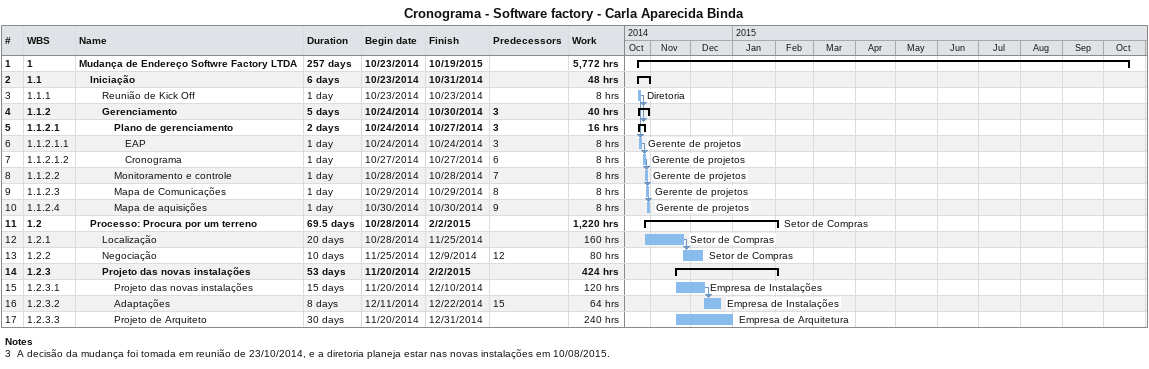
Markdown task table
Cronograma - Software factory - Carla Aparecida Binda

| ID | WBS | Task | Duration | Start | Finish | Predecessors | Resources | Work (h) |
|---|---|---|---|---|---|---|---|---|
| 1 | 1 | **Mudança de Endereço Softwre Factory LTDA** | 257d | 2014-10-23 | 2015-10-19 |  |  | 5772 |
| 2 | 1.1 | **Iniciação** | 6d | 2014-10-23 | 2014-10-31 |  |  | 48 |
| 3 | 1.1.1 | Reunião de Kick Off | 1d | 2014-10-23 | 2014-10-23 |  | Diretoria | 8 |
| 4 | 1.1.2 | **Gerenciamento** | 5d | 2014-10-24 | 2014-10-30 | 3 |  | 40 |
| 5 | 1.1.2.1 | **Plano de gerenciamento** | 2d | 2014-10-24 | 2014-10-27 | 3 |  | 16 |
| 6 | 1.1.2.1.1 | EAP | 1d | 2014-10-24 | 2014-10-24 | 3 | Gerente de projetos | 8 |
| 7 | 1.1.2.1.2 | Cronograma | 1d | 2014-10-27 | 2014-10-27 | 6 | Gerente de projetos | 8 |
| 8 | 1.1.2.2 | Monitoramento e controle | 1d | 2014-10-28 | 2014-10-28 | 7 | Gerente de projetos | 8 |
| 9 | 1.1.2.3 | Mapa de Comunicações | 1d | 2014-10-29 | 2014-10-29 | 8 | Gerente de projetos | 8 |
| 10 | 1.1.2.4 | Mapa de aquisições | 1d | 2014-10-30 | 2014-10-30 | 9 | Gerente de projetos | 8 |
| 11 | 1.2 | **Processo: Procura por um terreno** | 69.5d | 2014-10-28 | 2015-02-02 |  | Setor de Compras | 1220 |
| 12 | 1.2.1 | Localização | 20d | 2014-10-28 | 2014-11-25 |  | Setor de Compras | 160 |
| 13 | 1.2.2 | Negociação | 10d | 2014-11-25 | 2014-12-09 | 12 | Setor de Compras | 80 |
| 14 | 1.2.3 | **Projeto das novas instalações** | 53d | 2014-11-20 | 2015-02-02 |  |  | 424 |
| 15 | 1.2.3.1 | Projeto das novas instalações | 15d | 2014-11-20 | 2014-12-10 |  | Empresa de Instalações | 120 |
| 16 | 1.2.3.2 | Adaptações | 8d | 2014-12-11 | 2014-12-22 | 15 | Empresa de Instalações | 64 |
| 17 | 1.2.3.3 | Projeto de Arquiteto | 30d | 2014-11-20 | 2014-12-31 |  | Empresa de Arquitetura | 240 |

Notes
- 3: A decisão da mudança foi tomada em reunião de 23/10/2014, e a diretoria planeja estar nas novas instalações em 10/08/2015.
